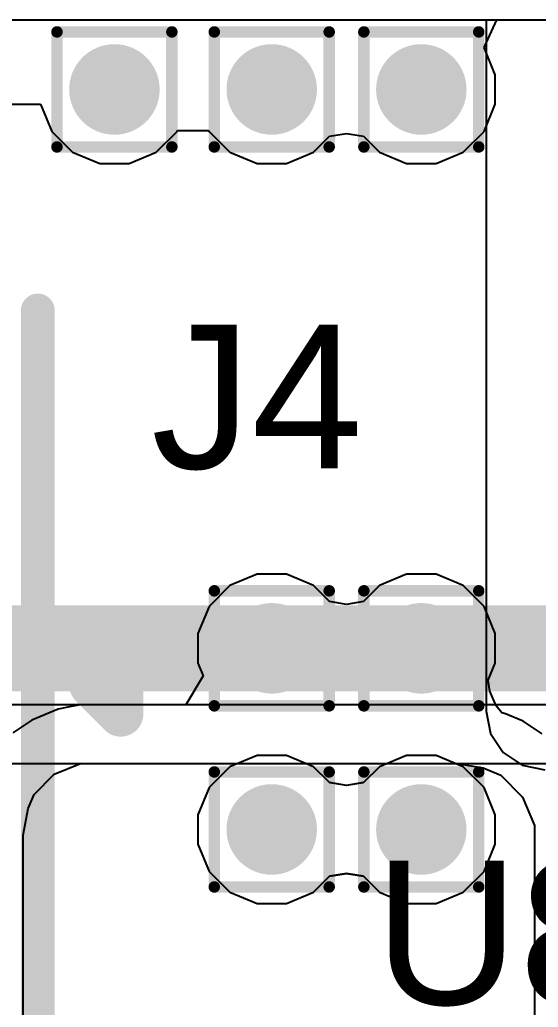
# Model space of a CAD drawing. Header units: inches. Extents: x -12 to 5355, y -7 to 5366.
# Drawn here: x 5.929 to 8.221, y 29.187 to 33.548 of the extents above; entities that cross this region are included whole.
import ezdxf

# ---------------------------------------------------------------- set-up
doc = ezdxf.new("R2010")
doc.units = ezdxf.units.IN
for name, color, linetype in [('BOTTOM LAYER', 5, 'Continuous'), ('Drill Drawing', 1, 'Continuous'), ('GROUND1', 16, 'Continuous'), ('GROUND2', 156, 'Continuous'), ('POWER', 76, 'Continuous'), ('SIGNAL', 90, 'Continuous'), ('TOP LAYER', 1, 'Continuous'), ('Top Overlay', 2, 'Continuous'), ('Via Holes', 16, 'Continuous')]:
    doc.layers.add(name, color=color, linetype=linetype)
doc.styles.add('Arial', font='', dxfattribs={"height": 0.2})
doc.styles.get('Arial').set_extended_font_data('Arial')

# ---------------------------------------------------------------- blocks, each defined once
blk = doc.blocks.new('2036150003_1')
at = {"layer": 'Top Overlay'}
for points in [[(-2.923, 3.2766, 0.2, 0.2, 0), (-3.177, 3.2766, 0.2, 0.2, 0)], [(-3.05, 3.1496, 0.2, 0.2, 0), (-3.177, 3.2766, 0.2, 0.2, 0)], [(-3.05, 3.1496, 0.2, 0.2, 0), (-2.923, 3.2766, 0.2, 0.2, 0)], [(4.705, 2.91, 0.15, 0.15, 0), (-4.705, 2.91, 0.15, 0.15, 0)]]:
    blk.add_lwpolyline(points, format="xyseb", dxfattribs=at)
for points in [[(-3.227, 3.2766, 0.1, 0.1, 1), (-3.127, 3.2766, 0.1, 0.1, 1)], [(-3.227, 3.2766, 0.1, 0.1, 1), (-3.127, 3.2766, 0.1, 0.1, 1)], [(-2.973, 3.2766, 0.1, 0.1, 1), (-2.873, 3.2766, 0.1, 0.1, 1)], [(-2.973, 3.2766, 0.1, 0.1, 1), (-2.873, 3.2766, 0.1, 0.1, 1)], [(-3.1, 3.1496, 0.1, 0.1, 1), (-3, 3.1496, 0.1, 0.1, 1)], [(-3.1, 3.1496, 0.1, 0.1, 1), (-3, 3.1496, 0.1, 0.1, 1)], [(-4.7425, 2.91, 0.075, 0.075, 1), (-4.6675, 2.91, 0.075, 0.075, 1)]]:
    blk.add_lwpolyline(points, format="xyseb", close=True, dxfattribs=at)

msp = doc.modelspace()

# ---------------------------------------------------------------- hatches: boundary and pattern name
at = {"layer": 'BOTTOM LAYER'}
h = msp.add_hatch(color=5, dxfattribs=at)
edge = h.paths.add_edge_path()
edge.add_arc((6.3475, 33.2406), 0.2, 0, 360)
h = msp.add_hatch(color=5, dxfattribs=at)
edge = h.paths.add_edge_path()
edge.add_arc((7.043, 33.2406), 0.2, 0, 360)
h = msp.add_hatch(color=5, dxfattribs=at)
edge = h.paths.add_edge_path()
edge.add_arc((7.7043, 33.2406), 0.2, 0, 360)
h = msp.add_hatch(color=5, dxfattribs=at)
edge = h.paths.add_edge_path()
edge.add_arc((7.043, 30.7721), 0.2, 0, 360)
h = msp.add_hatch(color=5, dxfattribs=at)
edge = h.paths.add_edge_path()
edge.add_arc((7.7043, 30.7721), 0.2, 0, 360)
h = msp.add_hatch(color=5, dxfattribs=at)
edge = h.paths.add_edge_path()
edge.add_arc((7.043, 29.9721), 0.2, 0, 360)
h = msp.add_hatch(color=5, dxfattribs=at)
edge = h.paths.add_edge_path()
edge.add_arc((7.7043, 29.9721), 0.2, 0, 360)
at = {"layer": 'GROUND1'}
h = msp.add_hatch(color=16, dxfattribs=at)
edge = h.paths.add_edge_path()
edge.add_arc((6.3475, 33.2406), 0.2, 0, 360)
h = msp.add_hatch(color=16, dxfattribs=at)
edge = h.paths.add_edge_path()
edge.add_arc((7.043, 33.2406), 0.2, 0, 360)
h = msp.add_hatch(color=16, dxfattribs=at)
edge = h.paths.add_edge_path()
edge.add_arc((7.7043, 33.2406), 0.2, 0, 360)
h = msp.add_hatch(color=16, dxfattribs=at)
edge = h.paths.add_edge_path()
edge.add_arc((7.043, 30.7721), 0.2, 0, 360)
h = msp.add_hatch(color=16, dxfattribs=at)
edge = h.paths.add_edge_path()
edge.add_arc((7.7043, 30.7721), 0.2, 0, 360)
h = msp.add_hatch(color=16, dxfattribs=at)
edge = h.paths.add_edge_path()
edge.add_arc((7.043, 29.9721), 0.2, 0, 360)
h = msp.add_hatch(color=16, dxfattribs=at)
edge = h.paths.add_edge_path()
edge.add_arc((7.7043, 29.9721), 0.2, 0, 360)
at = {"layer": 'GROUND2'}
h = msp.add_hatch(color=156, dxfattribs=at)
edge = h.paths.add_edge_path()
edge.add_arc((6.3475, 33.2406), 0.2, 0, 360)
h = msp.add_hatch(color=156, dxfattribs=at)
edge = h.paths.add_edge_path()
edge.add_arc((7.043, 33.2406), 0.2, 0, 360)
h = msp.add_hatch(color=156, dxfattribs=at)
edge = h.paths.add_edge_path()
edge.add_arc((7.7043, 33.2406), 0.2, 0, 360)
h = msp.add_hatch(color=156, dxfattribs=at)
edge = h.paths.add_edge_path()
edge.add_arc((7.043, 30.7721), 0.2, 0, 360)
h = msp.add_hatch(color=156, dxfattribs=at)
edge = h.paths.add_edge_path()
edge.add_arc((7.7043, 30.7721), 0.2, 0, 360)
h = msp.add_hatch(color=156, dxfattribs=at)
edge = h.paths.add_edge_path()
edge.add_arc((7.043, 29.9721), 0.2, 0, 360)
h = msp.add_hatch(color=156, dxfattribs=at)
edge = h.paths.add_edge_path()
edge.add_arc((7.7043, 29.9721), 0.2, 0, 360)
at = {"layer": 'POWER'}
h = msp.add_hatch(color=76, dxfattribs=at)
edge = h.paths.add_edge_path()
edge.add_arc((6.3475, 33.2406), 0.2, 0, 360)
h = msp.add_hatch(color=76, dxfattribs=at)
edge = h.paths.add_edge_path()
edge.add_arc((7.043, 33.2406), 0.2, 0, 360)
h = msp.add_hatch(color=76, dxfattribs=at)
edge = h.paths.add_edge_path()
edge.add_arc((7.7043, 33.2406), 0.2, 0, 360)
h = msp.add_hatch(color=76, dxfattribs=at)
edge = h.paths.add_edge_path()
edge.add_arc((7.043, 30.7721), 0.2, 0, 360)
h = msp.add_hatch(color=76, dxfattribs=at)
edge = h.paths.add_edge_path()
edge.add_arc((7.7043, 30.7721), 0.2, 0, 360)
h = msp.add_hatch(color=76, dxfattribs=at)
edge = h.paths.add_edge_path()
edge.add_arc((7.043, 29.9721), 0.2, 0, 360)
h = msp.add_hatch(color=76, dxfattribs=at)
edge = h.paths.add_edge_path()
edge.add_arc((7.7043, 29.9721), 0.2, 0, 360)
at = {"layer": 'SIGNAL'}
h = msp.add_hatch(color=90, dxfattribs=at)
edge = h.paths.add_edge_path()
edge.add_arc((6.3475, 33.2406), 0.2, 0, 360)
h = msp.add_hatch(color=90, dxfattribs=at)
edge = h.paths.add_edge_path()
edge.add_arc((7.043, 33.2406), 0.2, 0, 360)
h = msp.add_hatch(color=90, dxfattribs=at)
edge = h.paths.add_edge_path()
edge.add_arc((7.7043, 33.2406), 0.2, 0, 360)
h = msp.add_hatch(color=90, dxfattribs=at)
edge = h.paths.add_edge_path()
edge.add_arc((7.043, 30.7721), 0.2, 0, 360)
h = msp.add_hatch(color=90, dxfattribs=at)
edge = h.paths.add_edge_path()
edge.add_arc((7.7043, 30.7721), 0.2, 0, 360)
h = msp.add_hatch(color=90, dxfattribs=at)
edge = h.paths.add_edge_path()
edge.add_arc((7.043, 29.9721), 0.2, 0, 360)
h = msp.add_hatch(color=90, dxfattribs=at)
edge = h.paths.add_edge_path()
edge.add_arc((7.7043, 29.9721), 0.2, 0, 360)
at = {"layer": 'TOP LAYER'}
h = msp.add_hatch(color=1, dxfattribs=at)
edge = h.paths.add_edge_path()
edge.add_arc((6.3475, 33.2406), 0.2, 0, 360)
h = msp.add_hatch(color=1, dxfattribs=at)
edge = h.paths.add_edge_path()
edge.add_arc((7.043, 33.2406), 0.2, 0, 360)
h = msp.add_hatch(color=1, dxfattribs=at)
edge = h.paths.add_edge_path()
edge.add_arc((7.7043, 33.2406), 0.2, 0, 360)
h = msp.add_hatch(color=1, dxfattribs=at)
edge = h.paths.add_edge_path()
edge.add_arc((7.043, 30.7721), 0.2, 0, 360)
h = msp.add_hatch(color=1, dxfattribs=at)
edge = h.paths.add_edge_path()
edge.add_arc((7.7043, 30.7721), 0.2, 0, 360)
h = msp.add_hatch(color=1, dxfattribs=at)
edge = h.paths.add_edge_path()
edge.add_arc((7.043, 29.9721), 0.2, 0, 360)
h = msp.add_hatch(color=1, dxfattribs=at)
edge = h.paths.add_edge_path()
edge.add_arc((7.7043, 29.9721), 0.2, 0, 360)
at = {"layer": 'Via Holes'}
h = msp.add_hatch(color=7, dxfattribs=at)
edge = h.paths.add_edge_path()
edge.add_arc((6.3475, 33.2406), 0.1, 0, 360)
h = msp.add_hatch(color=7, dxfattribs=at)
edge = h.paths.add_edge_path()
edge.add_arc((7.043, 33.2406), 0.1, 0, 360)
h = msp.add_hatch(color=7, dxfattribs=at)
edge = h.paths.add_edge_path()
edge.add_arc((7.7043, 33.2406), 0.1, 0, 360)
h = msp.add_hatch(color=7, dxfattribs=at)
edge = h.paths.add_edge_path()
edge.add_arc((7.043, 30.7721), 0.1, 0, 360)
h = msp.add_hatch(color=7, dxfattribs=at)
edge = h.paths.add_edge_path()
edge.add_arc((7.7043, 30.7721), 0.1, 0, 360)
h = msp.add_hatch(color=7, dxfattribs=at)
edge = h.paths.add_edge_path()
edge.add_arc((7.043, 29.9721), 0.1, 0, 360)
h = msp.add_hatch(color=7, dxfattribs=at)
edge = h.paths.add_edge_path()
edge.add_arc((7.7043, 29.9721), 0.1, 0, 360)

# ---------------------------------------------------------------- linework, layer by layer
at = {"layer": 'BOTTOM LAYER'}
for p, q in [((0.2641, 33.5484), (7.9908, 33.5484)), ((7.9908, 33.5484), (7.9908, 30.4951)), ((7.9908, 30.4951), (8.0106, 30.396)), ((8.0106, 30.396), (8.0667, 30.312)), ((6.9779, 30.2991), (6.8577, 30.2493)), ((7.108, 30.2991), (6.9779, 30.2991)), ((7.2282, 30.2493), (7.108, 30.2991)), ((7.6392, 30.2991), (7.519, 30.2493)), ((7.7693, 30.2991), (7.6392, 30.2991)), ((7.8895, 30.2493), (7.7693, 30.2991)), ((8.0667, 30.312), (8.1507, 30.2558)), ((6.8577, 30.2493), (6.7657, 30.1573)), ((7.2986, 30.179), (7.2282, 30.2493)), ((7.519, 30.2493), (7.4487, 30.179)), ((7.9815, 30.1573), (7.8895, 30.2493)), ((8.1507, 30.2558), (8.2498, 30.2361)), ((6.7657, 30.1573), (6.716, 30.0371)), ((7.3736, 30.1663), (7.2986, 30.179)), ((7.4487, 30.179), (7.3736, 30.1663)), ((8.0313, 30.0371), (7.9815, 30.1573)), ((6.716, 30.0371), (6.716, 29.9071)), ((8.0313, 29.9071), (8.0313, 30.0371)), ((6.716, 29.9071), (6.7657, 29.7869)), ((7.9815, 29.7869), (8.0313, 29.9071)), ((6.7657, 29.7869), (6.8577, 29.6949)), ((7.2282, 29.6949), (7.2986, 29.7652)), ((7.2986, 29.7652), (7.3736, 29.7779)), ((7.3736, 29.7779), (7.4487, 29.7652)), ((7.4487, 29.7652), (7.519, 29.6949)), ((7.8895, 29.6949), (7.9815, 29.7869)), ((6.8577, 29.6949), (6.9779, 29.6451)), ((7.108, 29.6451), (7.2282, 29.6949)), ((7.519, 29.6949), (7.6392, 29.6451)), ((7.7693, 29.6451), (7.8895, 29.6949)), ((6.9779, 29.6451), (7.108, 29.6451)), ((7.6392, 29.6451), (7.7693, 29.6451))]:
    msp.add_line(p, q, dxfattribs=at)
at = {"layer": 'Drill Drawing'}
for points in [[(6.0935, 33.4946, 0.0508, 0.0508, 0), (6.6015, 33.4946, 0.0508, 0.0508, 0)], [(6.0935, 32.9866, 0.0508, 0.0508, 0), (6.0935, 33.4946, 0.0508, 0.0508, 0)], [(6.6015, 32.9866, 0.0508, 0.0508, 0), (6.6015, 33.4946, 0.0508, 0.0508, 0)], [(6.789, 33.4946, 0.0508, 0.0508, 0), (7.297, 33.4946, 0.0508, 0.0508, 0)], [(6.789, 32.9866, 0.0508, 0.0508, 0), (6.789, 33.4946, 0.0508, 0.0508, 0)], [(7.297, 32.9866, 0.0508, 0.0508, 0), (7.297, 33.4946, 0.0508, 0.0508, 0)], [(7.4503, 33.4946, 0.0508, 0.0508, 0), (7.9583, 33.4946, 0.0508, 0.0508, 0)], [(7.4503, 32.9866, 0.0508, 0.0508, 0), (7.4503, 33.4946, 0.0508, 0.0508, 0)], [(7.9583, 32.9866, 0.0508, 0.0508, 0), (7.9583, 33.4946, 0.0508, 0.0508, 0)], [(6.0935, 32.9866, 0.0508, 0.0508, 0), (6.6015, 32.9866, 0.0508, 0.0508, 0)], [(6.789, 32.9866, 0.0508, 0.0508, 0), (7.297, 32.9866, 0.0508, 0.0508, 0)], [(7.4503, 32.9866, 0.0508, 0.0508, 0), (7.9583, 32.9866, 0.0508, 0.0508, 0)], [(6.789, 31.0261, 0.0508, 0.0508, 0), (7.297, 31.0261, 0.0508, 0.0508, 0)], [(6.789, 30.5181, 0.0508, 0.0508, 0), (6.789, 31.0261, 0.0508, 0.0508, 0)], [(7.297, 30.5181, 0.0508, 0.0508, 0), (7.297, 31.0261, 0.0508, 0.0508, 0)], [(7.4503, 31.0261, 0.0508, 0.0508, 0), (7.9583, 31.0261, 0.0508, 0.0508, 0)], [(7.4503, 30.5181, 0.0508, 0.0508, 0), (7.4503, 31.0261, 0.0508, 0.0508, 0)], [(7.9583, 30.5181, 0.0508, 0.0508, 0), (7.9583, 31.0261, 0.0508, 0.0508, 0)], [(6.789, 30.5181, 0.0508, 0.0508, 0), (7.297, 30.5181, 0.0508, 0.0508, 0)], [(7.4503, 30.5181, 0.0508, 0.0508, 0), (7.9583, 30.5181, 0.0508, 0.0508, 0)], [(6.789, 30.2261, 0.0508, 0.0508, 0), (7.297, 30.2261, 0.0508, 0.0508, 0)], [(6.789, 29.7181, 0.0508, 0.0508, 0), (6.789, 30.2261, 0.0508, 0.0508, 0)], [(7.297, 29.7181, 0.0508, 0.0508, 0), (7.297, 30.2261, 0.0508, 0.0508, 0)], [(7.4503, 30.2261, 0.0508, 0.0508, 0), (7.9583, 30.2261, 0.0508, 0.0508, 0)], [(7.4503, 29.7181, 0.0508, 0.0508, 0), (7.4503, 30.2261, 0.0508, 0.0508, 0)], [(7.9583, 29.7181, 0.0508, 0.0508, 0), (7.9583, 30.2261, 0.0508, 0.0508, 0)], [(6.789, 29.7181, 0.0508, 0.0508, 0), (7.297, 29.7181, 0.0508, 0.0508, 0)], [(7.4503, 29.7181, 0.0508, 0.0508, 0), (7.9583, 29.7181, 0.0508, 0.0508, 0)]]:
    msp.add_lwpolyline(points, format="xyseb", dxfattribs=at)
for points in [[(6.0808, 33.4946, 0.0254, 0.0254, 1), (6.1062, 33.4946, 0.0254, 0.0254, 1)], [(6.0808, 33.4946, 0.0254, 0.0254, 1), (6.1062, 33.4946, 0.0254, 0.0254, 1)], [(6.5888, 33.4946, 0.0254, 0.0254, 1), (6.6142, 33.4946, 0.0254, 0.0254, 1)], [(6.5888, 33.4946, 0.0254, 0.0254, 1), (6.6142, 33.4946, 0.0254, 0.0254, 1)], [(6.7763, 33.4946, 0.0254, 0.0254, 1), (6.8017, 33.4946, 0.0254, 0.0254, 1)], [(6.7763, 33.4946, 0.0254, 0.0254, 1), (6.8017, 33.4946, 0.0254, 0.0254, 1)], [(7.2843, 33.4946, 0.0254, 0.0254, 1), (7.3097, 33.4946, 0.0254, 0.0254, 1)], [(7.2843, 33.4946, 0.0254, 0.0254, 1), (7.3097, 33.4946, 0.0254, 0.0254, 1)], [(7.4376, 33.4946, 0.0254, 0.0254, 1), (7.463, 33.4946, 0.0254, 0.0254, 1)], [(7.4376, 33.4946, 0.0254, 0.0254, 1), (7.463, 33.4946, 0.0254, 0.0254, 1)], [(7.9456, 33.4946, 0.0254, 0.0254, 1), (7.971, 33.4946, 0.0254, 0.0254, 1)], [(7.9456, 33.4946, 0.0254, 0.0254, 1), (7.971, 33.4946, 0.0254, 0.0254, 1)], [(6.0808, 32.9866, 0.0254, 0.0254, 1), (6.1062, 32.9866, 0.0254, 0.0254, 1)], [(6.0808, 32.9866, 0.0254, 0.0254, 1), (6.1062, 32.9866, 0.0254, 0.0254, 1)], [(6.5888, 32.9866, 0.0254, 0.0254, 1), (6.6142, 32.9866, 0.0254, 0.0254, 1)], [(6.5888, 32.9866, 0.0254, 0.0254, 1), (6.6142, 32.9866, 0.0254, 0.0254, 1)], [(6.7763, 32.9866, 0.0254, 0.0254, 1), (6.8017, 32.9866, 0.0254, 0.0254, 1)], [(6.7763, 32.9866, 0.0254, 0.0254, 1), (6.8017, 32.9866, 0.0254, 0.0254, 1)], [(7.2843, 32.9866, 0.0254, 0.0254, 1), (7.3097, 32.9866, 0.0254, 0.0254, 1)], [(7.2843, 32.9866, 0.0254, 0.0254, 1), (7.3097, 32.9866, 0.0254, 0.0254, 1)], [(7.4376, 32.9866, 0.0254, 0.0254, 1), (7.463, 32.9866, 0.0254, 0.0254, 1)], [(7.4376, 32.9866, 0.0254, 0.0254, 1), (7.463, 32.9866, 0.0254, 0.0254, 1)], [(7.9456, 32.9866, 0.0254, 0.0254, 1), (7.971, 32.9866, 0.0254, 0.0254, 1)], [(7.9456, 32.9866, 0.0254, 0.0254, 1), (7.971, 32.9866, 0.0254, 0.0254, 1)], [(6.7763, 31.0261, 0.0254, 0.0254, 1), (6.8017, 31.0261, 0.0254, 0.0254, 1)], [(6.7763, 31.0261, 0.0254, 0.0254, 1), (6.8017, 31.0261, 0.0254, 0.0254, 1)], [(7.2843, 31.0261, 0.0254, 0.0254, 1), (7.3097, 31.0261, 0.0254, 0.0254, 1)], [(7.2843, 31.0261, 0.0254, 0.0254, 1), (7.3097, 31.0261, 0.0254, 0.0254, 1)], [(7.4376, 31.0261, 0.0254, 0.0254, 1), (7.463, 31.0261, 0.0254, 0.0254, 1)], [(7.4376, 31.0261, 0.0254, 0.0254, 1), (7.463, 31.0261, 0.0254, 0.0254, 1)], [(7.9456, 31.0261, 0.0254, 0.0254, 1), (7.971, 31.0261, 0.0254, 0.0254, 1)], [(7.9456, 31.0261, 0.0254, 0.0254, 1), (7.971, 31.0261, 0.0254, 0.0254, 1)], [(6.7763, 30.5181, 0.0254, 0.0254, 1), (6.8017, 30.5181, 0.0254, 0.0254, 1)], [(6.7763, 30.5181, 0.0254, 0.0254, 1), (6.8017, 30.5181, 0.0254, 0.0254, 1)], [(7.2843, 30.5181, 0.0254, 0.0254, 1), (7.3097, 30.5181, 0.0254, 0.0254, 1)], [(7.2843, 30.5181, 0.0254, 0.0254, 1), (7.3097, 30.5181, 0.0254, 0.0254, 1)], [(7.4376, 30.5181, 0.0254, 0.0254, 1), (7.463, 30.5181, 0.0254, 0.0254, 1)], [(7.4376, 30.5181, 0.0254, 0.0254, 1), (7.463, 30.5181, 0.0254, 0.0254, 1)], [(7.9456, 30.5181, 0.0254, 0.0254, 1), (7.971, 30.5181, 0.0254, 0.0254, 1)], [(7.9456, 30.5181, 0.0254, 0.0254, 1), (7.971, 30.5181, 0.0254, 0.0254, 1)], [(6.7763, 30.2261, 0.0254, 0.0254, 1), (6.8017, 30.2261, 0.0254, 0.0254, 1)], [(6.7763, 30.2261, 0.0254, 0.0254, 1), (6.8017, 30.2261, 0.0254, 0.0254, 1)], [(7.2843, 30.2261, 0.0254, 0.0254, 1), (7.3097, 30.2261, 0.0254, 0.0254, 1)], [(7.2843, 30.2261, 0.0254, 0.0254, 1), (7.3097, 30.2261, 0.0254, 0.0254, 1)], [(7.4376, 30.2261, 0.0254, 0.0254, 1), (7.463, 30.2261, 0.0254, 0.0254, 1)], [(7.4376, 30.2261, 0.0254, 0.0254, 1), (7.463, 30.2261, 0.0254, 0.0254, 1)], [(7.9456, 30.2261, 0.0254, 0.0254, 1), (7.971, 30.2261, 0.0254, 0.0254, 1)], [(7.9456, 30.2261, 0.0254, 0.0254, 1), (7.971, 30.2261, 0.0254, 0.0254, 1)], [(6.7763, 29.7181, 0.0254, 0.0254, 1), (6.8017, 29.7181, 0.0254, 0.0254, 1)], [(6.7763, 29.7181, 0.0254, 0.0254, 1), (6.8017, 29.7181, 0.0254, 0.0254, 1)], [(7.2843, 29.7181, 0.0254, 0.0254, 1), (7.3097, 29.7181, 0.0254, 0.0254, 1)], [(7.2843, 29.7181, 0.0254, 0.0254, 1), (7.3097, 29.7181, 0.0254, 0.0254, 1)], [(7.4376, 29.7181, 0.0254, 0.0254, 1), (7.463, 29.7181, 0.0254, 0.0254, 1)], [(7.4376, 29.7181, 0.0254, 0.0254, 1), (7.463, 29.7181, 0.0254, 0.0254, 1)], [(7.9456, 29.7181, 0.0254, 0.0254, 1), (7.971, 29.7181, 0.0254, 0.0254, 1)], [(7.9456, 29.7181, 0.0254, 0.0254, 1), (7.971, 29.7181, 0.0254, 0.0254, 1)]]:
    msp.add_lwpolyline(points, format="xyseb", close=True, dxfattribs=at)
at = {"layer": 'GROUND1'}
for p, q in [((0.2641, 33.5484), (8.3526, 33.5484)), ((6.9779, 30.2991), (6.8577, 30.2493)), ((7.108, 30.2991), (6.9779, 30.2991)), ((7.2282, 30.2493), (7.108, 30.2991)), ((7.6392, 30.2991), (7.519, 30.2493)), ((7.7693, 30.2991), (7.6392, 30.2991)), ((7.8895, 30.2493), (7.7693, 30.2991)), ((6.8577, 30.2493), (6.7657, 30.1573)), ((7.2986, 30.179), (7.2282, 30.2493)), ((7.519, 30.2493), (7.4487, 30.179)), ((7.9815, 30.1573), (7.8895, 30.2493)), ((6.7657, 30.1573), (6.716, 30.0371)), ((7.3736, 30.1663), (7.2986, 30.179)), ((7.4487, 30.179), (7.3736, 30.1663)), ((8.0313, 30.0371), (7.9815, 30.1573)), ((6.716, 30.0371), (6.716, 29.9071)), ((8.0313, 29.9071), (8.0313, 30.0371)), ((6.716, 29.9071), (6.7657, 29.7869)), ((7.9815, 29.7869), (8.0313, 29.9071)), ((6.7657, 29.7869), (6.8577, 29.6949)), ((7.2282, 29.6949), (7.2986, 29.7652)), ((7.2986, 29.7652), (7.3736, 29.7779)), ((7.3736, 29.7779), (7.4487, 29.7652)), ((7.4487, 29.7652), (7.519, 29.6949)), ((7.8895, 29.6949), (7.9815, 29.7869)), ((6.8577, 29.6949), (6.9779, 29.6451)), ((7.108, 29.6451), (7.2282, 29.6949)), ((7.519, 29.6949), (7.6392, 29.6451)), ((7.7693, 29.6451), (7.8895, 29.6949)), ((6.9779, 29.6451), (7.108, 29.6451)), ((7.6392, 29.6451), (7.7693, 29.6451))]:
    msp.add_line(p, q, dxfattribs=at)
at = {"layer": 'GROUND2'}
for p, q in [((0.2641, 33.5484), (8.3554, 33.5484)), ((6.9779, 30.2991), (6.8577, 30.2493)), ((7.108, 30.2991), (6.9779, 30.2991)), ((7.2282, 30.2493), (7.108, 30.2991)), ((7.6392, 30.2991), (7.519, 30.2493)), ((7.7693, 30.2991), (7.6392, 30.2991)), ((7.8895, 30.2493), (7.7693, 30.2991)), ((6.8577, 30.2493), (6.7657, 30.1573)), ((7.3001, 30.1774), (7.2282, 30.2493)), ((7.519, 30.2493), (7.4472, 30.1774)), ((7.9815, 30.1573), (7.8895, 30.2493)), ((6.7657, 30.1573), (6.716, 30.0371)), ((7.3736, 30.1658), (7.3001, 30.1774)), ((7.4472, 30.1774), (7.3736, 30.1658)), ((8.0313, 30.0371), (7.9815, 30.1573)), ((6.716, 30.0371), (6.716, 29.9071)), ((8.0313, 29.9071), (8.0313, 30.0371)), ((6.716, 29.9071), (6.7657, 29.7869)), ((7.9815, 29.7869), (8.0313, 29.9071)), ((6.7657, 29.7869), (6.8577, 29.6949)), ((7.2282, 29.6949), (7.3001, 29.7668)), ((7.3001, 29.7668), (7.3736, 29.7784)), ((7.3736, 29.7784), (7.4472, 29.7668)), ((7.4472, 29.7668), (7.519, 29.6949)), ((7.8895, 29.6949), (7.9815, 29.7869)), ((6.8577, 29.6949), (6.9779, 29.6451)), ((7.108, 29.6451), (7.2282, 29.6949)), ((7.519, 29.6949), (7.6392, 29.6451)), ((7.7693, 29.6451), (7.8895, 29.6949)), ((6.9779, 29.6451), (7.108, 29.6451)), ((7.6392, 29.6451), (7.7693, 29.6451))]:
    msp.add_line(p, q, dxfattribs=at)
at = {"layer": 'POWER'}
for p, q in [((7.9815, 33.4258), (8.0385, 33.5484)), ((8.0385, 33.5484), (10.6172, 33.5484)), ((8.0313, 33.3056), (7.9815, 33.4258)), ((8.0313, 33.1756), (8.0313, 33.3056)), ((5.8947, 33.1756), (6.0205, 33.1756)), ((6.0205, 33.1756), (6.0702, 33.0554)), ((7.9815, 33.0554), (8.0313, 33.1756)), ((6.0702, 33.0554), (6.1622, 32.9634)), ((6.5327, 32.9634), (6.6247, 33.0554)), ((6.6247, 33.0554), (6.6265, 33.0597)), ((6.6265, 33.0597), (6.7639, 33.0597)), ((6.7639, 33.0597), (6.7657, 33.0554)), ((6.7657, 33.0554), (6.8577, 32.9634)), ((7.2282, 32.9634), (7.2986, 33.0337)), ((7.2986, 33.0337), (7.3736, 33.0464)), ((7.3736, 33.0464), (7.4487, 33.0337)), ((7.4487, 33.0337), (7.519, 32.9634)), ((7.8895, 32.9634), (7.9815, 33.0554)), ((6.1622, 32.9634), (6.2824, 32.9136)), ((6.4125, 32.9136), (6.5327, 32.9634)), ((6.8577, 32.9634), (6.9779, 32.9136)), ((7.108, 32.9136), (7.2282, 32.9634)), ((7.519, 32.9634), (7.6392, 32.9136)), ((7.7693, 32.9136), (7.8895, 32.9634)), ((6.2824, 32.9136), (6.4125, 32.9136)), ((6.9779, 32.9136), (7.108, 32.9136)), ((7.6392, 32.9136), (7.7693, 32.9136)), ((6.9779, 31.0991), (6.8577, 31.0493)), ((7.108, 31.0991), (6.9779, 31.0991)), ((7.2282, 31.0493), (7.108, 31.0991)), ((7.6392, 31.0991), (7.519, 31.0493)), ((7.7693, 31.0991), (7.6392, 31.0991)), ((7.8895, 31.0493), (7.7693, 31.0991)), ((6.8577, 31.0493), (6.7657, 30.9573)), ((7.2986, 30.979), (7.2282, 31.0493)), ((7.519, 31.0493), (7.4487, 30.979)), ((7.9815, 30.9573), (7.8895, 31.0493)), ((7.3736, 30.9663), (7.2986, 30.979)), ((7.4487, 30.979), (7.3736, 30.9663)), ((6.7657, 30.9573), (6.716, 30.8371)), ((8.0313, 30.8371), (7.9815, 30.9573)), ((6.716, 30.8371), (6.716, 30.7071)), ((8.0313, 30.7071), (8.0313, 30.8371)), ((6.716, 30.7071), (6.7396, 30.6501)), ((8.0001, 30.6319), (8.0313, 30.7071)), ((6.7396, 30.6501), (6.6636, 30.5231)), ((8.008, 30.5827), (8.0001, 30.6319)), ((8.0356, 30.5185), (8.008, 30.5827)), ((6.0988, 30.5033), (5.9821, 30.455)), ((6.1557, 30.5147), (6.0988, 30.5034)), ((6.0988, 30.5034), (6.0988, 30.5033)), ((6.0988, 30.5033), (6.0988, 30.5033)), ((6.1979, 30.5231), (6.1557, 30.5147)), ((6.198, 30.5231), (6.1979, 30.5231)), ((6.1979, 30.5231), (6.1979, 30.5231)), ((6.2611, 30.523), (6.198, 30.5231)), ((6.6636, 30.5231), (6.2611, 30.523)), ((8.0608, 30.4866), (8.0356, 30.5185)), ((5.9821, 30.455), (5.8981, 30.3989)), ((8.0766, 30.4835), (8.0608, 30.4866)), ((8.1547, 30.4511), (8.0766, 30.4835)), ((8.2387, 30.395), (8.1547, 30.4511)), ((6.0812, 30.2157), (6.1979, 30.2641)), ((6.1979, 30.2641), (6.2611, 30.2641)), ((6.2611, 30.2641), (7.8613, 30.2641)), ((7.8613, 30.2641), (7.8613, 30.2641)), ((7.8613, 30.2641), (7.8613, 30.2641)), ((7.8613, 30.2641), (7.8613, 30.2641)), ((7.8613, 30.2641), (7.9775, 30.2442)), ((7.9775, 30.2442), (8.0555, 30.2119)), ((5.9919, 30.1264), (6.0812, 30.2157)), ((8.0555, 30.2119), (8.152, 30.1154)), ((5.9662, 30.0643), (5.9919, 30.1264)), ((8.152, 30.1154), (8.2042, 29.9894)), ((5.9436, 29.9466), (5.9662, 30.0643)), ((8.2042, 29.9894), (8.2042, 29.9212)), ((5.9436, 28.1028), (5.9436, 29.9466)), ((5.9436, 29.9466), (5.9436, 29.9466)), ((8.2042, 29.9212), (8.2042, 24.938))]:
    msp.add_line(p, q, dxfattribs=at)
at = {"layer": 'SIGNAL'}
for p, q in [((0.2641, 33.5484), (8.3554, 33.5484)), ((6.9779, 30.2991), (6.8577, 30.2493)), ((7.108, 30.2991), (6.9779, 30.2991)), ((7.2282, 30.2493), (7.108, 30.2991)), ((7.6392, 30.2991), (7.519, 30.2493)), ((7.7693, 30.2991), (7.6392, 30.2991)), ((7.8895, 30.2493), (7.7693, 30.2991)), ((6.8577, 30.2493), (6.7657, 30.1573)), ((7.3001, 30.1774), (7.2282, 30.2493)), ((7.519, 30.2493), (7.4472, 30.1774)), ((7.9815, 30.1573), (7.8895, 30.2493)), ((6.7657, 30.1573), (6.716, 30.0371)), ((7.3736, 30.1658), (7.3001, 30.1774)), ((7.4472, 30.1774), (7.3736, 30.1658)), ((8.0313, 30.0371), (7.9815, 30.1573)), ((6.716, 30.0371), (6.716, 29.9071)), ((8.0313, 29.9071), (8.0313, 30.0371)), ((6.716, 29.9071), (6.7657, 29.7869)), ((7.9815, 29.7869), (8.0313, 29.9071)), ((6.7657, 29.7869), (6.8577, 29.6949)), ((7.2282, 29.6949), (7.3001, 29.7668)), ((7.3001, 29.7668), (7.3736, 29.7784)), ((7.3736, 29.7784), (7.4472, 29.7668)), ((7.4472, 29.7668), (7.519, 29.6949)), ((7.8895, 29.6949), (7.9815, 29.7869)), ((6.8577, 29.6949), (6.9779, 29.6451)), ((7.108, 29.6451), (7.2282, 29.6949)), ((7.519, 29.6949), (7.6392, 29.6451)), ((7.7693, 29.6451), (7.8895, 29.6949)), ((6.9779, 29.6451), (7.108, 29.6451)), ((7.6392, 29.6451), (7.7693, 29.6451))]:
    msp.add_line(p, q, dxfattribs=at)
at = {"layer": 'TOP LAYER'}
for p, q in [((0.2641, 33.5484), (8.3526, 33.5484)), ((9.9695, 30.5231), (5.3557, 30.523)), ((5.3557, 30.2641), (9.9695, 30.2641))]:
    msp.add_line(p, q, dxfattribs=at)
for points in [[(4.6438, 30.7721, 0.381, 0.381, 0), (7.043, 30.7721, 0.381, 0.381, 0)], [(7.043, 30.7721, 0.381, 0.381, 0), (7.7043, 30.7721, 0.381, 0.381, 0)], [(7.7043, 30.7721, 0.381, 0.381, 0), (9.7294, 30.7721, 0.381, 0.381, 0)]]:
    msp.add_lwpolyline(points, format="xyseb", dxfattribs=at)
for points in [[(6.9477, 30.7721, 0.1905, 0.1905, 1), (7.1382, 30.7721, 0.1905, 0.1905, 1)], [(6.9477, 30.7721, 0.1905, 0.1905, 1), (7.1382, 30.7721, 0.1905, 0.1905, 1)], [(7.609, 30.7721, 0.1905, 0.1905, 1), (7.7995, 30.7721, 0.1905, 0.1905, 1)], [(7.609, 30.7721, 0.1905, 0.1905, 1), (7.7995, 30.7721, 0.1905, 0.1905, 1)]]:
    msp.add_lwpolyline(points, format="xyseb", close=True, dxfattribs=at)

# ---------------------------------------------------------------- block references
at = {"rotation": 270}
msp.add_blockref('2036150003_1', (3.0988, 27.559), dxfattribs=at)

# ---------------------------------------------------------------- texts
at = {"layer": 'Top Overlay', "style": 'Arial'}
for s, p in [('J4', (6.5098, 31.5664)), ('U8', (7.4958, 29.1987))]:
    msp.add_text(s, height=0.635, dxfattribs=at).set_placement(p)

doc.saveas('drawing.dxf')
